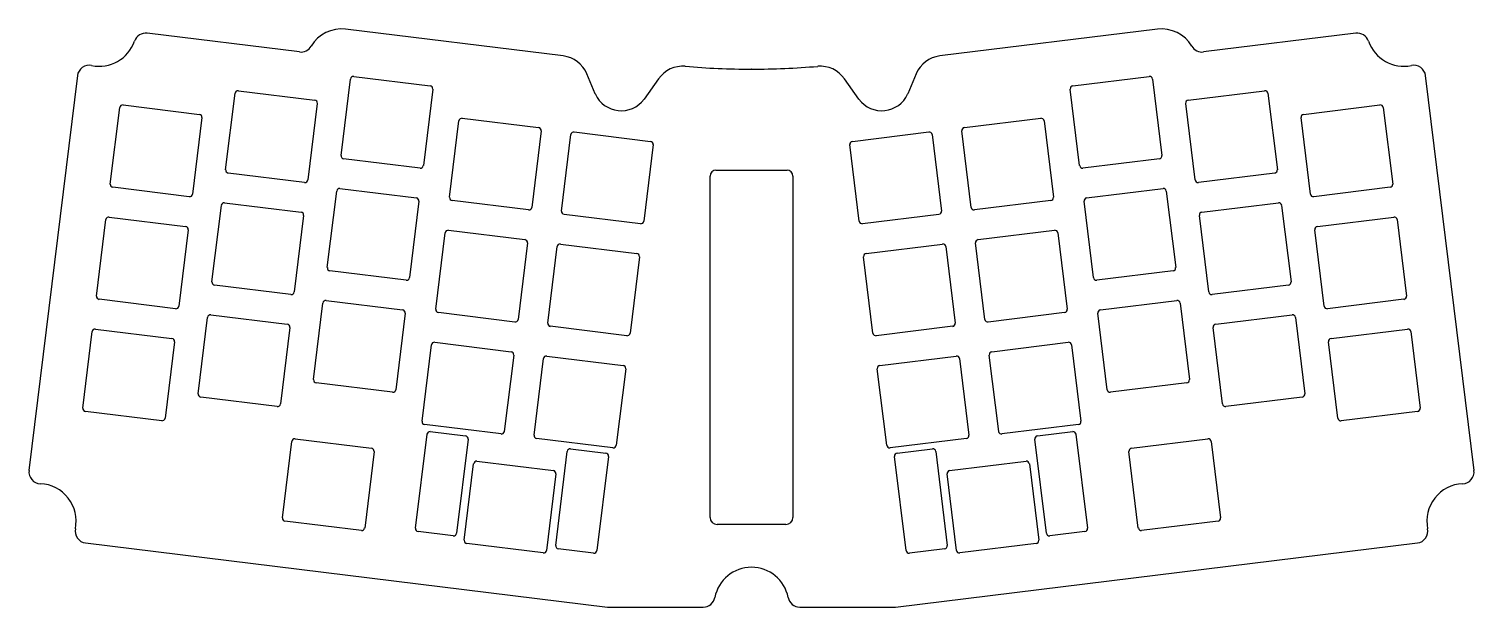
# Model space of a CAD drawing. Header units: millimetres. Extents: x -122 to 122, y -49 to 49.
import ezdxf

# ---------------------------------------------------------------- set-up
doc = ezdxf.new("R2010")
doc.units = ezdxf.units.MM
doc.layers.get('0').update_dxf_attribs({"linetype": 'CONTINUOUS'})

msp = doc.modelspace()

# ---------------------------------------------------------------- linework, layer by layer
for p, q in [((-76.34, 44.69), (-102.08, 47.85)), ((-31.81, 44.02), (-68.56, 48.53)), ((68.56, 48.53), (31.81, 44.02)), ((102.08, 47.85), (76.34, 44.69)), ((0.02, 41.79), (-0.08, 41.79)), ((-113.86, 40.69), (-122.04, -25.95)), ((-69.33, 27.21), (-67.74, 40.11)), ((-67.19, 40.55), (-54.28, 38.97)), ((-26.39, 37.62), (-27.81, 41)), ((-15.69, 40.17), (-18.12, 36.73)), ((18.12, 36.73), (15.7, 40.16)), ((27.81, 40.99), (26.39, 37.62)), ((54.28, 38.97), (67.19, 40.55)), ((67.74, 40.11), (69.33, 27.21)), ((122.04, -25.95), (113.86, 40.69)), ((-88.82, 24.81), (-87.23, 37.71)), ((-86.67, 38.14), (-73.77, 36.56)), ((-53.85, 38.41), (-55.43, 25.51)), ((55.43, 25.51), (53.85, 38.41)), ((73.77, 36.56), (86.67, 38.14)), ((87.23, 37.71), (88.82, 24.81)), ((-108.3, 22.4), (-106.72, 35.3)), ((-106.16, 35.74), (-93.26, 34.15)), ((-73.34, 36), (-74.92, 23.1)), ((74.92, 23.1), (73.34, 36)), ((93.26, 34.15), (106.16, 35.74)), ((106.72, 35.3), (108.3, 22.4)), ((-92.82, 33.6), (-94.41, 20.69)), ((-51, 20.16), (-49.42, 33.07)), ((-48.86, 33.5), (-35.96, 31.92)), ((35.96, 31.92), (48.86, 33.5)), ((49.42, 33.07), (51, 20.16)), ((94.41, 20.69), (92.82, 33.6)), ((-35.52, 31.36), (-37.1, 18.46)), ((-32.09, 17.84), (-30.51, 30.74)), ((-29.95, 31.18), (-17.05, 29.6)), ((17.05, 29.6), (29.95, 31.18)), ((30.51, 30.74), (32.09, 17.84)), ((37.1, 18.46), (35.52, 31.36)), ((-16.61, 29.04), (-18.2, 16.13)), ((18.2, 16.13), (16.61, 29.04)), ((-55.99, 25.07), (-68.89, 26.65)), ((-6, 24.74), (6, 24.74)), ((68.89, 26.65), (55.99, 25.07)), ((-75.48, 22.66), (-88.38, 24.25)), ((-7, -33.87), (-7, 23.74)), ((7, 23.74), (7, -33.87)), ((88.38, 24.25), (75.48, 22.66)), ((-94.97, 20.26), (-107.87, 21.84)), ((-71.65, 8.3), (-70.06, 21.21)), ((-69.51, 21.64), (-56.6, 20.06)), ((-37.66, 18.02), (-50.56, 19.61)), ((50.56, 19.61), (37.66, 18.02)), ((56.6, 20.06), (69.51, 21.64)), ((70.06, 21.21), (71.65, 8.3)), ((107.87, 21.84), (94.97, 20.26)), ((-91.14, 5.9), (-89.55, 18.8)), ((-89, 19.24), (-76.09, 17.65)), ((-75.66, 17.09), (-77.24, 4.19)), ((-56.17, 19.5), (-57.75, 6.6)), ((-18.75, 15.7), (-31.66, 17.28)), ((31.66, 17.28), (18.75, 15.7)), ((57.75, 6.6), (56.17, 19.5)), ((77.24, 4.19), (75.66, 17.09)), ((76.09, 17.65), (89, 19.24)), ((89.55, 18.8), (91.14, 5.9)), ((-110.63, 3.49), (-109.04, 16.4)), ((-108.48, 16.83), (-95.58, 15.25)), ((-95.15, 14.69), (-96.73, 1.79)), ((96.73, 1.79), (95.15, 14.69)), ((95.58, 15.25), (108.48, 16.83)), ((109.04, 16.4), (110.63, 3.49)), ((-53.32, 1.25), (-51.74, 14.16)), ((-51.18, 14.59), (-38.28, 13.01)), ((-37.84, 12.45), (-39.43, -0.45)), ((-32.27, 12.27), (-19.37, 10.69)), ((19.37, 10.69), (32.27, 12.27)), ((39.43, -0.45), (37.84, 12.45)), ((38.28, 13.01), (51.18, 14.59)), ((51.74, 14.16), (53.32, 1.25)), ((-34.41, -1.07), (-32.83, 11.84)), ((-18.93, 10.13), (-20.52, -2.77)), ((20.52, -2.77), (18.93, 10.13)), ((32.83, 11.84), (34.41, -1.07)), ((-58.31, 6.16), (-71.21, 7.75)), ((71.21, 7.75), (58.31, 6.16)), ((-77.8, 3.76), (-90.7, 5.34)), ((90.7, 5.34), (77.8, 3.76)), ((-97.29, 1.35), (-110.19, 2.94)), ((-71.83, 2.73), (-58.93, 1.15)), ((58.93, 1.15), (71.83, 2.73)), ((110.19, 2.94), (97.29, 1.35)), ((-91.32, 0.33), (-78.41, -1.26)), ((-73.97, -10.6), (-72.39, 2.3)), ((-58.49, 0.59), (-60.07, -12.31)), ((-39.98, -0.89), (-52.89, 0.7)), ((52.89, 0.7), (39.98, -0.89)), ((60.07, -12.31), (58.49, 0.59)), ((72.39, 2.3), (73.97, -10.6)), ((78.41, -1.26), (91.32, 0.33)), ((-110.81, -2.08), (-97.9, -3.66)), ((-93.46, -13.01), (-91.87, -0.11)), ((-77.98, -1.81), (-79.56, -14.72)), ((-21.07, -3.21), (-33.98, -1.62)), ((33.98, -1.62), (21.07, -3.21)), ((79.56, -14.72), (77.98, -1.81)), ((91.87, -0.11), (93.46, -13.01)), ((97.9, -3.66), (110.81, -2.08)), ((-112.95, -15.42), (-111.36, -2.51)), ((-97.47, -4.22), (-99.05, -17.12)), ((-55.64, -17.65), (-54.06, -4.75)), ((-53.5, -4.31), (-40.6, -5.9)), ((40.6, -5.9), (53.5, -4.31)), ((54.06, -4.75), (55.64, -17.65)), ((99.05, -17.12), (97.47, -4.22)), ((111.36, -2.51), (112.95, -15.42)), ((-40.16, -6.46), (-41.75, -19.36)), ((-36.73, -19.97), (-35.15, -7.07)), ((-34.59, -6.64), (-21.69, -8.22)), ((21.69, -8.22), (34.59, -6.64)), ((35.15, -7.07), (36.73, -19.97)), ((41.75, -19.36), (40.16, -6.46)), ((-21.25, -8.78), (-22.84, -21.68)), ((22.84, -21.68), (21.25, -8.78)), ((-60.63, -12.75), (-73.54, -11.16)), ((73.54, -11.16), (60.63, -12.75)), ((-80.12, -15.15), (-93.02, -13.57)), ((93.02, -13.57), (80.12, -15.15)), ((-99.61, -17.56), (-112.51, -15.97)), ((112.51, -15.97), (99.61, -17.56)), ((-42.3, -19.79), (-55.21, -18.21)), ((-54.26, -19.39), (-48.3, -20.12)), ((55.21, -18.21), (42.3, -19.79)), ((48.3, -20.12), (54.26, -19.39)), ((-79.24, -33.95), (-77.65, -21.05)), ((-77.09, -20.61), (-64.19, -22.2)), ((-56.76, -35.7), (-54.81, -19.82)), ((-47.87, -20.67), (-49.82, -36.55)), ((-23.4, -22.12), (-36.3, -20.53)), ((36.3, -20.53), (23.4, -22.12)), ((49.82, -36.55), (47.87, -20.67)), ((54.81, -19.82), (56.76, -35.7)), ((64.19, -22.2), (77.09, -20.61)), ((77.65, -21.05), (79.24, -33.95)), ((-63.76, -22.75), (-65.34, -35.66)), ((-46.37, -24.38), (-33.47, -25.97)), ((-33.07, -38.61), (-31.12, -22.73)), ((-30.56, -22.29), (-24.6, -23.03)), ((-24.17, -23.58), (-26.12, -39.46)), ((26.12, -39.46), (24.17, -23.58)), ((24.6, -23.03), (30.56, -22.29)), ((31.12, -22.73), (33.07, -38.61)), ((33.47, -25.97), (46.37, -24.38)), ((65.34, -35.66), (63.76, -22.75)), ((-48.51, -37.72), (-46.93, -24.82)), ((-33.03, -26.53), (-34.61, -39.43)), ((34.61, -39.43), (33.03, -26.53)), ((46.93, -24.82), (48.51, -37.72)), ((-65.9, -36.09), (-78.8, -34.51)), ((-50.37, -36.99), (-56.33, -36.26)), ((5.8, -35.07), (-5.8, -35.07)), ((56.33, -36.26), (50.37, -36.99)), ((78.8, -34.51), (65.9, -36.09)), ((-112.49, -38.18), (-24.34, -49)), ((-35.17, -39.86), (-48.08, -38.28)), ((24.34, -49), (112.49, -38.18)), ((48.08, -38.28), (35.17, -39.86)), ((-26.68, -39.9), (-32.63, -39.17)), ((32.63, -39.17), (26.68, -39.9)), ((-24.34, -49), (-8.15, -49)), ((8.15, -49), (24.34, -49))]:
    msp.add_line(p, q)
for centre, radius, start, end in [((-110.17, 48.57), 6.3, 258.1621, 340.9127), ((-102.32, 45.86), 2, 83, 160.9127), ((-69.28, 42.67), 5.9, 83, 149.5997), ((69.28, 42.67), 5.9, 30.4003, 97), ((102.32, 45.86), 2, 19.0686, 97), ((110.17, 48.57), 6.3, 199.0686, 281.8379), ((-76.1, 46.67), 2, 263, 329.5997), ((-32.42, 39.05), 5, 22.8782, 83), ((32.42, 39.05), 5, 97, 157.1486), ((76.1, 46.67), 2, 210.4003, 277), ((-111.87, 40.45), 2, 78.1621, 173), ((-11.61, 37.28), 5, 85.1656, 144.7003), ((-0.04, 174.09), 132.3, 265.1656, 269.9827), ((0.06, 174.09), 132.3, 269.9827, 274.827), ((11.61, 37.28), 5, 35.2725, 94.827), ((111.87, 40.45), 2, 7, 101.8379), ((-67.25, 40.05), 0.5, 83, 173), ((67.25, 40.05), 0.5, 7, 97), ((-86.74, 37.65), 0.5, 83, 173), ((-54.34, 38.47), 0.5, -7, 83), ((-28.19, 36.76), 2, 24.3523, 25.5964), ((-22, 39.56), 4.8, 204.3523, 323.382), ((-16.54, 35.51), 2, 142.2693, 143.382), ((16.54, 35.51), 2, 36.5916, 37.7049), ((22, 39.56), 4.8, 216.5916, 335.6738), ((28.2, 36.76), 2, 154.429, 155.6738), ((54.34, 38.47), 0.5, 97, 187), ((86.74, 37.65), 0.5, 7, 97), ((-106.22, 35.24), 0.5, 83, 173), ((-73.83, 36.06), 0.5, -7, 83), ((73.83, 36.06), 0.5, 97, 187), ((106.22, 35.24), 0.5, 7, 97), ((-93.32, 33.66), 0.5, -7, 83), ((-48.92, 33), 0.5, 83, 173), ((-36.02, 31.42), 0.5, -7, 83), ((36.02, 31.42), 0.5, 97, 187), ((48.92, 33), 0.5, 7, 97), ((93.32, 33.66), 0.5, 97, 187), ((-30.01, 30.68), 0.5, 83, 173), ((-17.11, 29.1), 0.5, -7, 83), ((17.11, 29.1), 0.5, 97, 187), ((30.01, 30.68), 0.5, 7, 97), ((-68.83, 27.15), 0.5, 173, 263), ((68.83, 27.15), 0.5, -83, 7), ((-88.32, 24.75), 0.5, 173, 263), ((-55.93, 25.57), 0.5, 263, 353), ((-6, 23.74), 1, 90, 180), ((6, 23.74), 1, 0, 90), ((55.93, 25.57), 0.5, 187, 277), ((88.32, 24.75), 0.5, -83, 7), ((-107.81, 22.34), 0.5, 173, 263), ((-75.42, 23.16), 0.5, 263, 353), ((75.42, 23.16), 0.5, 187, 277), ((107.81, 22.34), 0.5, -83, 7), ((-94.9, 20.76), 0.5, 263, 353), ((-69.57, 21.15), 0.5, 83, 173), ((-56.67, 19.56), 0.5, -7, 83), ((-50.5, 20.1), 0.5, 173, 263), ((50.5, 20.1), 0.5, -83, 7), ((56.67, 19.56), 0.5, 97, 187), ((69.57, 21.15), 0.5, 7, 97), ((94.9, 20.76), 0.5, 187, 277), ((-89.06, 18.74), 0.5, 83, 173), ((-76.15, 17.16), 0.5, -7, 83), ((-37.6, 18.52), 0.5, 263, 353), ((-31.6, 17.78), 0.5, 173, 263), ((31.6, 17.78), 0.5, -83, 7), ((37.6, 18.52), 0.5, 187, 277), ((76.15, 17.16), 0.5, 97, 187), ((89.06, 18.74), 0.5, 7, 97), ((-108.55, 16.33), 0.5, 83, 173), ((-95.64, 14.75), 0.5, -7, 83), ((-18.69, 16.2), 0.5, 263, 353), ((18.69, 16.2), 0.5, 187, 277), ((95.64, 14.75), 0.5, 97, 187), ((108.55, 16.33), 0.5, 7, 97), ((-51.24, 14.1), 0.5, 83, 173), ((-38.34, 12.51), 0.5, -7, 83), ((-32.33, 11.78), 0.5, 83, 173), ((32.33, 11.78), 0.5, 7, 97), ((38.34, 12.51), 0.5, 97, 187), ((51.24, 14.1), 0.5, 7, 97), ((-19.43, 10.19), 0.5, -7, 83), ((19.43, 10.19), 0.5, 97, 187), ((-71.15, 8.24), 0.5, 173, 263), ((71.15, 8.24), 0.5, -83, 7), ((-90.64, 5.84), 0.5, 173, 263), ((-58.25, 6.66), 0.5, 263, 353), ((58.25, 6.66), 0.5, 187, 277), ((90.64, 5.84), 0.5, -83, 7), ((-110.13, 3.43), 0.5, 173, 263), ((-77.74, 4.25), 0.5, 263, 353), ((-71.89, 2.24), 0.5, 83, 173), ((71.89, 2.24), 0.5, 7, 97), ((77.74, 4.25), 0.5, 187, 277), ((110.13, 3.43), 0.5, -83, 7), ((-97.23, 1.85), 0.5, 263, 353), ((-91.38, -0.17), 0.5, 83, 173), ((-58.99, 0.65), 0.5, -7, 83), ((-52.83, 1.19), 0.5, 173, 263), ((52.83, 1.19), 0.5, -83, 7), ((58.99, 0.65), 0.5, 97, 187), ((91.38, -0.17), 0.5, 7, 97), ((97.23, 1.85), 0.5, 187, 277), ((-110.87, -2.57), 0.5, 83, 173), ((-78.48, -1.75), 0.5, -7, 83), ((-39.92, -0.39), 0.5, 263, 353), ((-33.92, -1.13), 0.5, 173, 263), ((33.92, -1.13), 0.5, -83, 7), ((39.92, -0.39), 0.5, 187, 277), ((78.48, -1.75), 0.5, 97, 187), ((110.87, -2.57), 0.5, 7, 97), ((-97.96, -4.16), 0.5, -7, 83), ((-53.56, -4.81), 0.5, 83, 173), ((-21.01, -2.71), 0.5, 263, 353), ((21.01, -2.71), 0.5, 187, 277), ((53.56, -4.81), 0.5, 7, 97), ((97.96, -4.16), 0.5, 97, 187), ((-40.66, -6.4), 0.5, -7, 83), ((-34.65, -7.13), 0.5, 83, 173), ((34.65, -7.13), 0.5, 7, 97), ((40.66, -6.4), 0.5, 97, 187), ((-21.75, -8.72), 0.5, -7, 83), ((21.75, -8.72), 0.5, 97, 187), ((-73.47, -10.67), 0.5, 173, 263), ((73.47, -10.67), 0.5, -83, 7), ((-92.96, -13.07), 0.5, 173, 263), ((-60.57, -12.25), 0.5, 263, 353), ((60.57, -12.25), 0.5, 187, 277), ((92.96, -13.07), 0.5, -83, 7), ((-112.45, -15.48), 0.5, 173, 263), ((-80.06, -14.66), 0.5, 263, 353), ((80.06, -14.66), 0.5, 187, 277), ((112.45, -15.48), 0.5, -83, 7), ((-99.55, -17.06), 0.5, 263, 353), ((-55.15, -17.71), 0.5, 173, 263), ((-54.32, -19.88), 0.5, 83, 173), ((-42.24, -19.3), 0.5, 263, 353), ((42.24, -19.3), 0.5, 187, 277), ((54.32, -19.88), 0.5, 7, 97), ((55.15, -17.71), 0.5, -83, 7), ((99.55, -17.06), 0.5, 187, 277), ((-77.16, -21.11), 0.5, 83, 173), ((-48.36, -20.61), 0.5, -7, 83), ((-36.24, -20.04), 0.5, 173, 263), ((-23.34, -21.62), 0.5, 263, 353), ((23.34, -21.62), 0.5, 187, 277), ((36.24, -20.04), 0.5, -83, 7), ((48.36, -20.61), 0.5, 97, 187), ((77.16, -21.11), 0.5, 7, 97), ((-64.25, -22.69), 0.5, -7, 83), ((-46.43, -24.88), 0.5, 83, 173), ((-30.62, -22.79), 0.5, 83, 173), ((-24.66, -23.52), 0.5, -7, 83), ((24.66, -23.52), 0.5, 97, 187), ((30.62, -22.79), 0.5, 7, 97), ((46.43, -24.88), 0.5, 7, 97), ((64.25, -22.69), 0.5, 97, 187), ((-120.05, -26.2), 2, 173, 267.8379), ((-33.53, -26.46), 0.5, -7, 83), ((33.53, -26.46), 0.5, 97, 187), ((120.05, -26.2), 2, -87.8379, 7), ((-120.37, -34.49), 6.3, -11.8379, 87.8379), ((120.37, -34.49), 6.3, 92.1621, 191.8379), ((-78.74, -34.01), 0.5, 173, 263), ((-5.8, -33.87), 1.2, 180, 270), ((5.8, -33.87), 1.2, -90, 0), ((78.74, -34.01), 0.5, -83, 7), ((-112.24, -36.19), 2, 168.1621, 263), ((-65.84, -35.59), 0.5, 263, 353), ((-56.27, -35.76), 0.5, 173, 263), ((-50.31, -36.49), 0.5, 263, 353), ((50.31, -36.49), 0.5, 187, 277), ((56.27, -35.76), 0.5, -83, 7), ((65.84, -35.59), 0.5, 187, 277), ((112.24, -36.19), 2, -83, 11.8379), ((-48.01, -37.78), 0.5, 173, 263), ((-32.57, -38.67), 0.5, 173, 263), ((32.57, -38.67), 0.5, -83, 7), ((48.01, -37.78), 0.5, -83, 7), ((-35.11, -39.37), 0.5, 263, 353), ((-26.61, -39.4), 0.5, 263, 353), ((26.61, -39.4), 0.5, 187, 277), ((35.11, -39.37), 0.5, 187, 277), ((0, -48.58), 6.3, 10.9542, 169.0458), ((-8.15, -47), 2, 270, 349.0458), ((8.15, -47), 2, 190.9542, 270)]:
    msp.add_arc(centre, radius, start, end)

doc.saveas('drawing.dxf')
